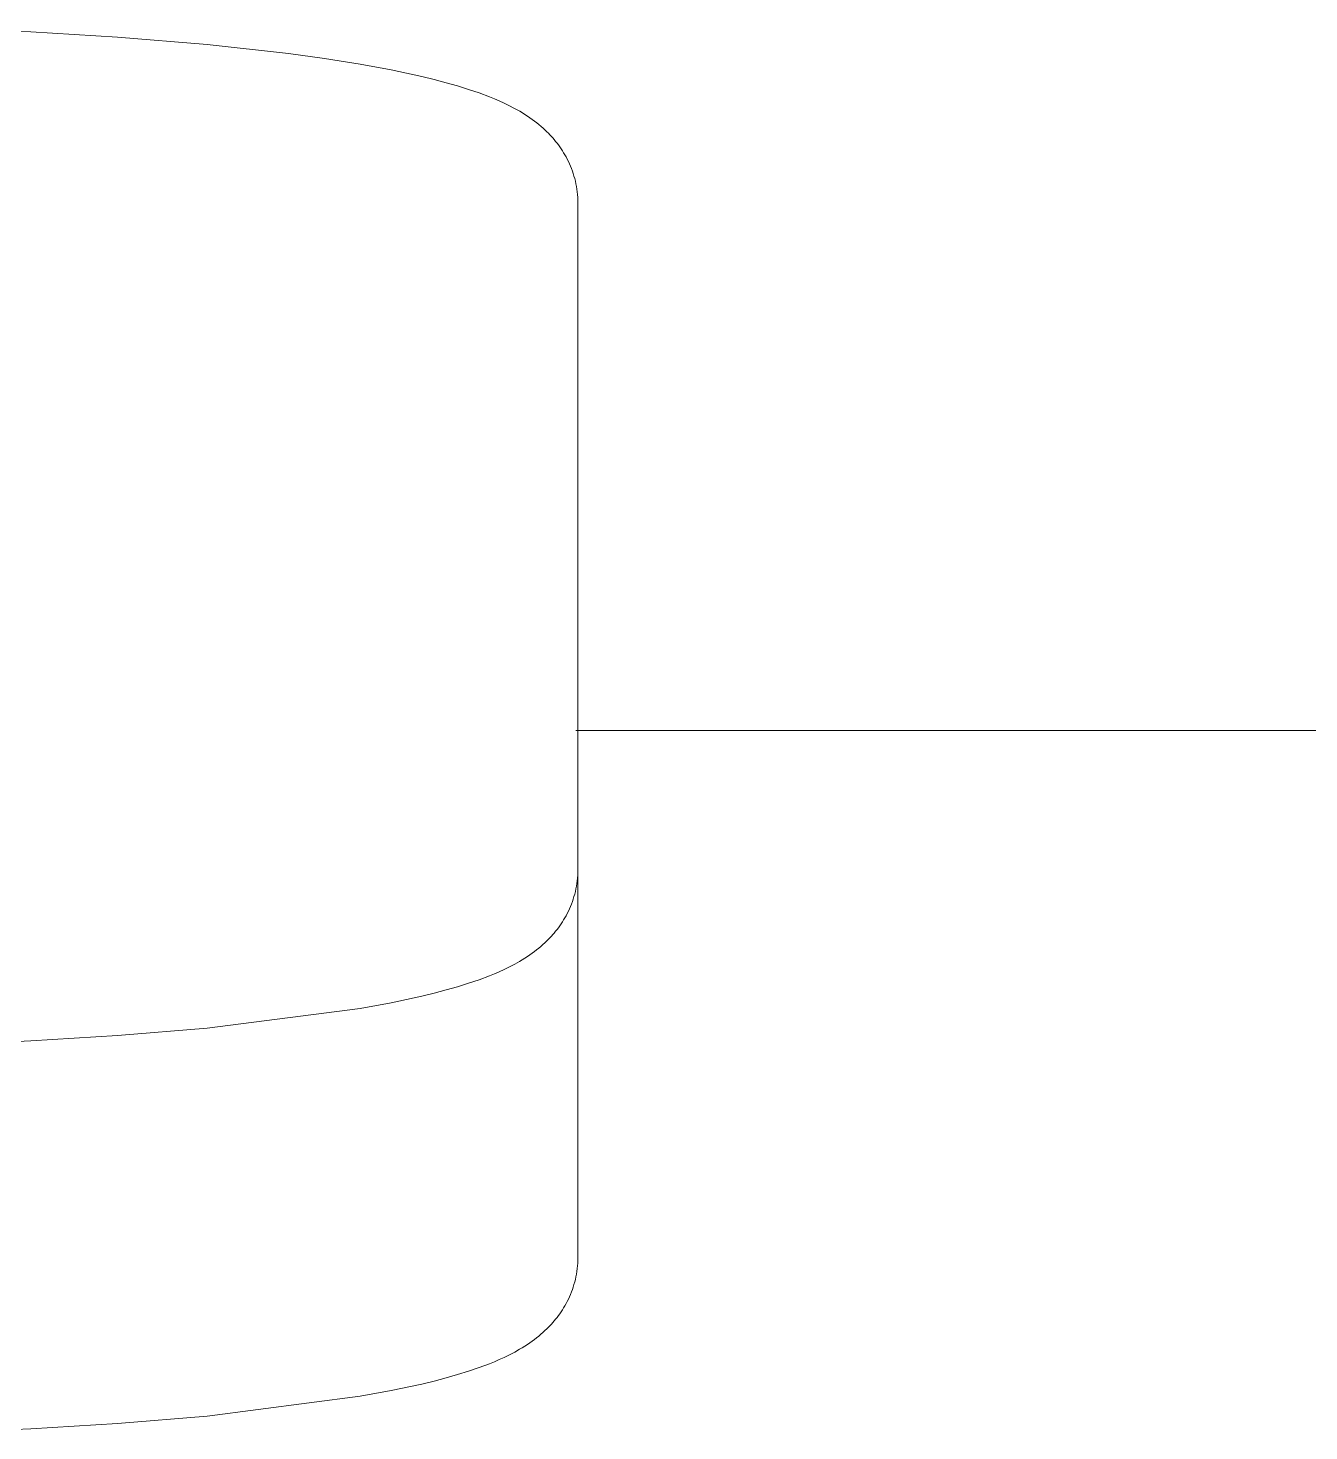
# Model space of a CAD drawing. Header units: millimetres. Extents: x -75 to 3710, y -20 to 2482.
# Drawn here: x 1714.53 to 1745.58, y 2299.62 to 2333.63 of the extents above; entities that cross this region are included whole.
import ezdxf

# ---------------------------------------------------------------- set-up
doc = ezdxf.new("R2010")
doc.units = ezdxf.units.MM
doc.layers.add('ZANO_R', color=7, linetype='Continuous', lineweight=0)

msp = doc.modelspace()

# ---------------------------------------------------------------- linework, layer by layer
at = {"layer": 'ZANO_R'}
for p, q in [((1714.599, 2333.542), (1712.403, 2333.634)), ((1716.693, 2333.415), (1714.599, 2333.542)), ((1718.868, 2333.233), (1716.693, 2333.415)), ((1720.84, 2333.013), (1718.868, 2333.233)), ((1721.712, 2332.893), (1720.84, 2333.013)), ((1722.581, 2332.755), (1721.712, 2332.893)), ((1723.329, 2332.617), (1722.581, 2332.755)), ((1724.072, 2332.458), (1723.329, 2332.617)), ((1724.374, 2332.384), (1724.072, 2332.458)), ((1724.663, 2332.309), (1724.374, 2332.384)), ((1724.939, 2332.23), (1724.663, 2332.309)), ((1725.204, 2332.148), (1724.939, 2332.23)), ((1725.462, 2332.06), (1725.204, 2332.148)), ((1725.711, 2331.967), (1725.462, 2332.06)), ((1725.832, 2331.917), (1725.711, 2331.967)), ((1725.952, 2331.866), (1725.832, 2331.917)), ((1726.07, 2331.812), (1725.952, 2331.866)), ((1726.186, 2331.756), (1726.07, 2331.812)), ((1726.317, 2331.687), (1726.186, 2331.756)), ((1726.446, 2331.615), (1726.317, 2331.687)), ((1726.51, 2331.577), (1726.446, 2331.615)), ((1726.572, 2331.538), (1726.51, 2331.577)), ((1726.634, 2331.498), (1726.572, 2331.538)), ((1726.695, 2331.456), (1726.634, 2331.498)), ((1726.751, 2331.417), (1726.695, 2331.456)), ((1726.806, 2331.376), (1726.751, 2331.417)), ((1726.859, 2331.335), (1726.806, 2331.376)), ((1726.912, 2331.292), (1726.859, 2331.335)), ((1726.964, 2331.248), (1726.912, 2331.292)), ((1727.015, 2331.203), (1726.964, 2331.248)), ((1727.062, 2331.161), (1727.015, 2331.203)), ((1727.107, 2331.117), (1727.062, 2331.161)), ((1727.143, 2331.082), (1727.107, 2331.117)), ((1727.178, 2331.045), (1727.143, 2331.082)), ((1727.213, 2331.007), (1727.178, 2331.045)), ((1727.248, 2330.968), (1727.213, 2331.007)), ((1727.283, 2330.928), (1727.248, 2330.968)), ((1727.317, 2330.886), (1727.283, 2330.928)), ((1727.351, 2330.844), (1727.317, 2330.886)), ((1727.384, 2330.8), (1727.351, 2330.844)), ((1727.417, 2330.755), (1727.384, 2330.8)), ((1727.449, 2330.708), (1727.417, 2330.755)), ((1727.48, 2330.66), (1727.449, 2330.708)), ((1727.511, 2330.611), (1727.48, 2330.66)), ((1727.541, 2330.56), (1727.511, 2330.611)), ((1727.57, 2330.508), (1727.541, 2330.56)), ((1727.598, 2330.454), (1727.57, 2330.508)), ((1727.626, 2330.399), (1727.598, 2330.454)), ((1727.652, 2330.342), (1727.626, 2330.399)), ((1727.677, 2330.284), (1727.652, 2330.342)), ((1727.701, 2330.225), (1727.677, 2330.284)), ((1727.723, 2330.166), (1727.701, 2330.225)), ((1727.743, 2330.106), (1727.723, 2330.166)), ((1727.762, 2330.044), (1727.743, 2330.106)), ((1727.78, 2329.982), (1727.762, 2330.044)), ((1727.795, 2329.919), (1727.78, 2329.982)), ((1727.809, 2329.856), (1727.795, 2329.919)), ((1727.822, 2329.791), (1727.809, 2329.856)), ((1727.832, 2329.726), (1727.822, 2329.791)), ((1727.841, 2329.661), (1727.832, 2329.726)), ((1727.848, 2329.594), (1727.841, 2329.661)), ((1727.853, 2329.527), (1727.848, 2329.594)), ((1727.856, 2329.459), (1727.853, 2329.527)), ((1727.857, 2329.391), (1727.856, 2329.459)), ((1727.857, 2314.515), (1727.857, 2329.391)), ((1867.804, 2316.602), (1727.804, 2316.602)), ((1727.857, 2314.512), (1727.857, 2314.515)), ((1727.857, 2313.228), (1727.857, 2314.512)), ((1727.853, 2313.091), (1727.856, 2313.159)), ((1727.856, 2313.159), (1727.857, 2313.227)), ((1727.857, 2305.109), (1727.857, 2313.228)), ((1727.809, 2312.763), (1727.822, 2312.827)), ((1727.822, 2312.827), (1727.832, 2312.892)), ((1727.832, 2312.892), (1727.841, 2312.958)), ((1727.841, 2312.958), (1727.848, 2313.024)), ((1727.848, 2313.024), (1727.853, 2313.091)), ((1727.723, 2312.453), (1727.743, 2312.513)), ((1727.743, 2312.513), (1727.762, 2312.574)), ((1727.762, 2312.574), (1727.78, 2312.636)), ((1727.78, 2312.636), (1727.795, 2312.699)), ((1727.795, 2312.699), (1727.809, 2312.763)), ((1727.57, 2312.111), (1727.598, 2312.164)), ((1727.598, 2312.164), (1727.626, 2312.22)), ((1727.626, 2312.22), (1727.652, 2312.277)), ((1727.652, 2312.277), (1727.677, 2312.334)), ((1727.677, 2312.334), (1727.701, 2312.393)), ((1727.701, 2312.393), (1727.723, 2312.453)), ((1727.351, 2311.775), (1727.384, 2311.819)), ((1727.384, 2311.819), (1727.417, 2311.864)), ((1727.417, 2311.864), (1727.449, 2311.91)), ((1727.449, 2311.91), (1727.48, 2311.958)), ((1727.48, 2311.958), (1727.511, 2312.008)), ((1727.511, 2312.008), (1727.541, 2312.058)), ((1727.541, 2312.058), (1727.57, 2312.111)), ((1727.01, 2311.41), (1727.059, 2311.455)), ((1727.059, 2311.455), (1727.107, 2311.501)), ((1727.107, 2311.501), (1727.178, 2311.574)), ((1727.178, 2311.574), (1727.213, 2311.612)), ((1727.213, 2311.612), (1727.248, 2311.651)), ((1727.248, 2311.651), (1727.283, 2311.691)), ((1727.283, 2311.691), (1727.317, 2311.732)), ((1727.317, 2311.732), (1727.351, 2311.775)), ((1726.572, 2311.08), (1726.634, 2311.121)), ((1726.634, 2311.121), (1726.695, 2311.162)), ((1726.695, 2311.162), (1726.75, 2311.201)), ((1726.75, 2311.201), (1726.804, 2311.241)), ((1726.804, 2311.241), (1726.856, 2311.281)), ((1726.856, 2311.281), (1726.908, 2311.323)), ((1726.908, 2311.323), (1726.959, 2311.366)), ((1726.959, 2311.366), (1727.01, 2311.41)), ((1725.952, 2310.753), (1726.07, 2310.807)), ((1726.07, 2310.807), (1726.186, 2310.863)), ((1726.186, 2310.863), (1726.327, 2310.937)), ((1726.327, 2310.937), (1726.445, 2311.003)), ((1726.445, 2311.003), (1726.509, 2311.041)), ((1726.509, 2311.041), (1726.572, 2311.08)), ((1724.939, 2310.388), (1725.204, 2310.471)), ((1725.204, 2310.471), (1725.462, 2310.558)), ((1725.462, 2310.558), (1725.711, 2310.652)), ((1725.711, 2310.652), (1725.832, 2310.701)), ((1725.832, 2310.701), (1725.952, 2310.753)), ((1723.329, 2310.001), (1724.072, 2310.161)), ((1724.072, 2310.161), (1724.374, 2310.234)), ((1724.374, 2310.234), (1724.663, 2310.31)), ((1724.663, 2310.31), (1724.939, 2310.388)), ((1718.868, 2309.385), (1722.581, 2309.864)), ((1722.581, 2309.864), (1723.329, 2310.001)), ((1713.438, 2309.023), (1714.599, 2309.077)), ((1714.599, 2309.077), (1716.693, 2309.204)), ((1716.693, 2309.204), (1718.868, 2309.385)), ((1727.857, 2305.106), (1727.857, 2305.109)), ((1727.857, 2303.822), (1727.857, 2305.106)), ((1727.848, 2303.618), (1727.853, 2303.685)), ((1727.853, 2303.685), (1727.856, 2303.753)), ((1727.856, 2303.753), (1727.857, 2303.821)), ((1727.78, 2303.23), (1727.795, 2303.293)), ((1727.795, 2303.293), (1727.809, 2303.357)), ((1727.809, 2303.357), (1727.822, 2303.421)), ((1727.822, 2303.421), (1727.832, 2303.486)), ((1727.832, 2303.486), (1727.841, 2303.552)), ((1727.841, 2303.552), (1727.848, 2303.618)), ((1727.677, 2302.928), (1727.701, 2302.987)), ((1727.701, 2302.987), (1727.723, 2303.046)), ((1727.723, 2303.046), (1727.743, 2303.107)), ((1727.743, 2303.107), (1727.762, 2303.168)), ((1727.762, 2303.168), (1727.78, 2303.23)), ((1727.48, 2302.552), (1727.511, 2302.601)), ((1727.511, 2302.601), (1727.541, 2302.652)), ((1727.541, 2302.652), (1727.57, 2302.704)), ((1727.57, 2302.704), (1727.598, 2302.758)), ((1727.598, 2302.758), (1727.626, 2302.814)), ((1727.626, 2302.814), (1727.652, 2302.87)), ((1727.652, 2302.87), (1727.677, 2302.928)), ((1727.248, 2302.245), (1727.283, 2302.285)), ((1727.283, 2302.285), (1727.317, 2302.326)), ((1727.317, 2302.326), (1727.351, 2302.369)), ((1727.351, 2302.369), (1727.384, 2302.413)), ((1727.384, 2302.413), (1727.417, 2302.458)), ((1727.417, 2302.458), (1727.449, 2302.504)), ((1727.449, 2302.504), (1727.48, 2302.552)), ((1726.908, 2301.917), (1726.959, 2301.96)), ((1726.959, 2301.96), (1727.01, 2302.004)), ((1727.01, 2302.004), (1727.059, 2302.049)), ((1727.059, 2302.049), (1727.107, 2302.095)), ((1727.107, 2302.095), (1727.178, 2302.168)), ((1727.178, 2302.168), (1727.213, 2302.206)), ((1727.213, 2302.206), (1727.248, 2302.245)), ((1726.327, 2301.531), (1726.445, 2301.597)), ((1726.445, 2301.597), (1726.509, 2301.635)), ((1726.509, 2301.635), (1726.572, 2301.674)), ((1726.572, 2301.674), (1726.634, 2301.715)), ((1726.634, 2301.715), (1726.695, 2301.756)), ((1726.695, 2301.756), (1726.75, 2301.795)), ((1726.75, 2301.795), (1726.804, 2301.835)), ((1726.804, 2301.835), (1726.856, 2301.875)), ((1726.856, 2301.875), (1726.908, 2301.917)), ((1725.462, 2301.152), (1725.711, 2301.245)), ((1725.711, 2301.245), (1725.832, 2301.295)), ((1725.832, 2301.295), (1725.952, 2301.347)), ((1725.952, 2301.347), (1726.07, 2301.4)), ((1726.07, 2301.4), (1726.186, 2301.457)), ((1726.186, 2301.457), (1726.327, 2301.531)), ((1724.374, 2300.828), (1724.663, 2300.904)), ((1724.663, 2300.904), (1724.939, 2300.982)), ((1724.939, 2300.982), (1725.204, 2301.065)), ((1725.204, 2301.065), (1725.462, 2301.152)), ((1722.581, 2300.458), (1723.329, 2300.595)), ((1723.329, 2300.595), (1724.072, 2300.755)), ((1724.072, 2300.755), (1724.374, 2300.828)), ((1718.868, 2299.979), (1722.581, 2300.458)), ((1716.693, 2299.798), (1718.868, 2299.979)), ((1713.438, 2299.617), (1714.599, 2299.671)), ((1714.599, 2299.671), (1716.693, 2299.798))]:
    msp.add_line(p, q, dxfattribs=at)

doc.saveas('drawing.dxf')
